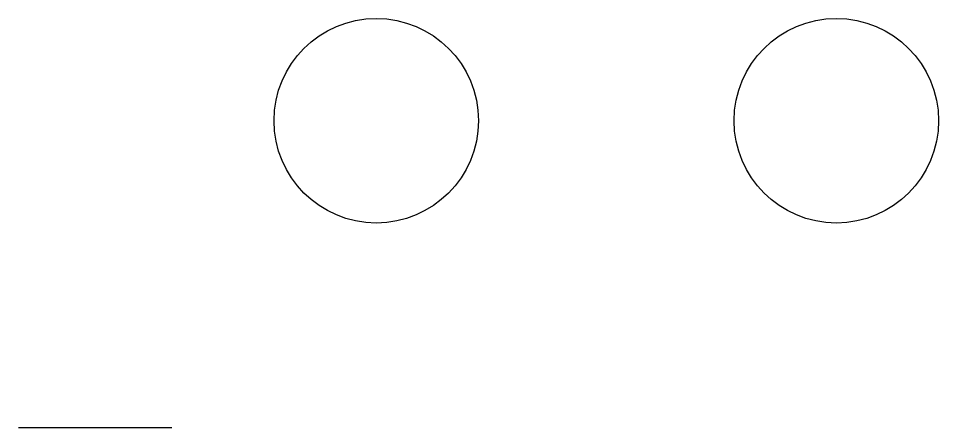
# Model space of a CAD drawing. Header units: inches. Extents: x 0.2 to 90.2, y 316.4 to 356.4.
import ezdxf

# ---------------------------------------------------------------- set-up
doc = ezdxf.new("R2010")
doc.units = ezdxf.units.IN
doc.header["$MEASUREMENT"] = 0

msp = doc.modelspace()

# ---------------------------------------------------------------- linework, layer by layer
msp.add_line((0.186, 316.401), (15.186, 316.401))
for centre in [(35.186, 346.401, -10), (80.186, 346.401, -10)]:
    msp.add_circle(centre, 10)

doc.saveas('drawing.dxf')
